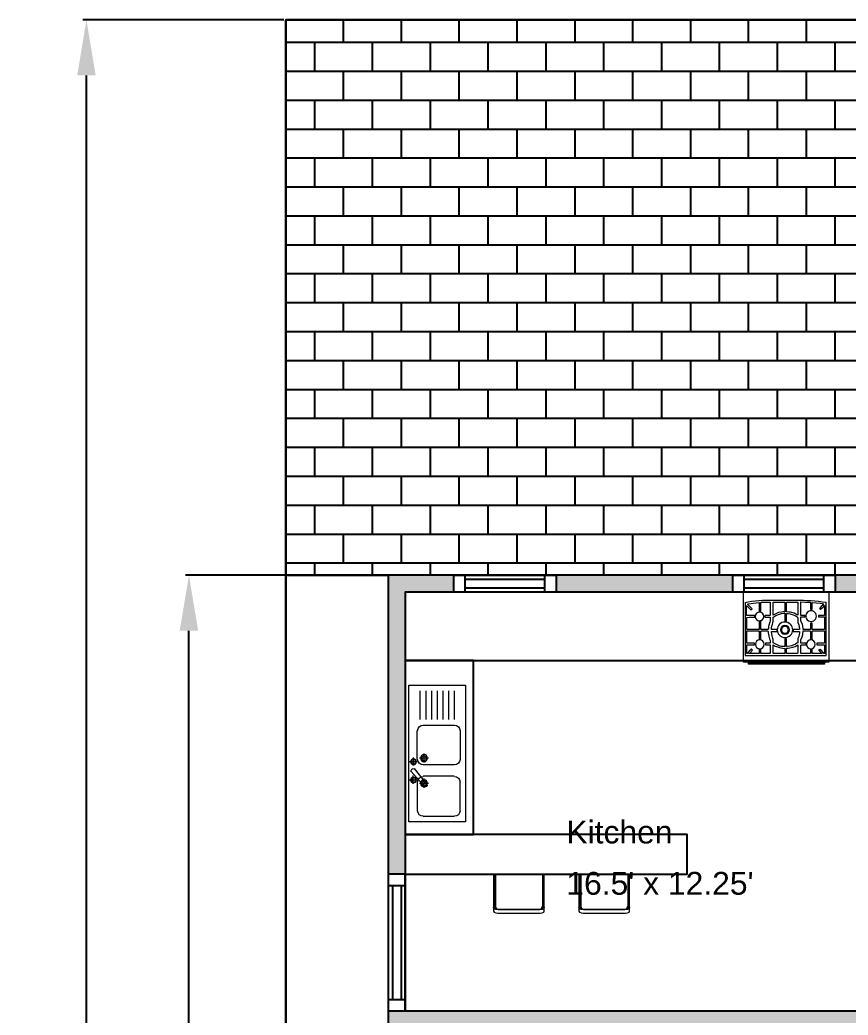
# Model space of a CAD drawing. Header units: feet. Extents: x -93 to 360, y -73 to 780.
# Drawn here: x -93.4 to 197.5, y 430.5 to 780 of the extents above; entities that cross this region are included whole.
import ezdxf

# ---------------------------------------------------------------- set-up
doc = ezdxf.new("R2010")
doc.units = ezdxf.units.FT
for name, color, linetype in [('Building Boundary', 2, 'Continuous'), ('Dimension', 7, 'Continuous'), ('Furniture', 4, 'Continuous'), ('HardScape', 7, 'Continuous'), ('Label', 6, 'Continuous'), ('Plot Boundary', 1, 'Continuous'), ('SoftScape', 7, 'Continuous'), ('Wall', 3, 'Continuous'), ('Wall Hatch', 7, 'Continuous')]:
    doc.layers.add(name, color=color, linetype=linetype)
doc.styles.get("Standard").update_dxf_attribs({"font": 'arial.ttf'})
doc.dimstyles.new('ISO-25', dxfattribs={"dimtxt": 2.5, "dimasz": 2.5, "dimexe": 1.25, "dimexo": 0.625, "dimtad": 1, "dimtxsty": 'Standard', "dimcen": 2.5, "dimadec": 0, "dimazin": 0, "dimtfac": 1, "dimtmove": 0, "dimatfit": 3, "dimfxl": 1, "dimarcsym": 0})

# ---------------------------------------------------------------- blocks, each defined once
blk = doc.blocks.new('*D4')
at = {"layer": 'Defpoints', "color": 0, "transparency": 16777216}
for p in [(-70, 780), (0, 780), (0, 0)]:
    blk.add_point(p, dxfattribs=at)
at = {"layer": 'Dimension', "color": 0, "lineweight": -2, "transparency": 16777216}
for p, q in [((-0.63, 780), (-71.25, 780)), ((-70, 19.5), (-70, 760.5)), ((-0.63, 0), (-71.25, 0))]:
    blk.add_line(p, q, dxfattribs=at)
at = {"layer": 'Dimension', "color": 0, "transparency": 16777216}
for points in [[(-73.25, 760.5), (-66.75, 760.5), (-70, 780)], [(-73.25, 19.5), (-66.75, 19.5), (-70, 0)]]:
    blk.add_solid(points, dxfattribs=at)
at = {"layer": 'Dimension', "color": 0, "transparency": 16777216, "insert": (-80.58, 390), "char_height": 19.5, "attachment_point": 5, "rotation": 90}
blk.add_mtext("65'", dxfattribs=at)
blk = doc.blocks.new('*D6')
at = {"layer": 'Defpoints', "color": 0, "transparency": 16777216}
for p in [(-34, 585), (36, 585), (36, 195)]:
    blk.add_point(p, dxfattribs=at)
at = {"layer": 'Dimension', "color": 0, "lineweight": -2, "transparency": 16777216}
for p, q in [((35.38, 585), (-35.25, 585)), ((-34, 214.5), (-34, 565.5)), ((35.38, 195), (-35.25, 195))]:
    blk.add_line(p, q, dxfattribs=at)
at = {"layer": 'Dimension', "color": 0, "transparency": 16777216}
for points in [[(-37.25, 565.5), (-30.75, 565.5), (-34, 585)], [(-37.25, 214.5), (-30.75, 214.5), (-34, 195)]]:
    blk.add_solid(points, dxfattribs=at)
at = {"layer": 'Dimension', "color": 0, "transparency": 16777216, "insert": (-44.59, 390), "char_height": 19.5, "attachment_point": 5, "rotation": 90}
blk.add_mtext('32\'-6"', dxfattribs=at)
blk = doc.blocks.new('stove')
at = {"lineweight": 0}
for points in [[(0, 24.53), (1.49, 24.53)], [(28.27, 24.53), (29.97, 24.53), (29.97, 24), (0, 24)], [(1.49, 24), (1.49, 24.96)], [(2.88, 24.43), (2.88, 24.53), (2.88, 24.64), (2.99, 24.64), (2.99, 24.75), (2.99, 24.85), (3.09, 24.85), (3.2, 24.85), (3.31, 24.75), (3.73, 24.75), (3.95, 24.85), (3.84, 24.85), (3.52, 24.85), (3.31, 24.85), (3.2, 24.85), (3.09, 24.85), (2.99, 24.85), (3.2, 24.85), (3.09, 24.85)], [(3.2, 24.75), (3.09, 24.75)], [(3.73, 24.85), (3.84, 24.85), (3.95, 24.85), (3.84, 24.85), (3.2, 24.85)], [(3.2, 24.75), (3.2, 24.75)], [(4.05, 24.43), (3.95, 24.64), (3.95, 24.75)], [(4.05, 24.53), (4.05, 24.53)], [(16.85, 24), (16.64, 24.43), (15.47, 24.43), (15.25, 24.43), (15.25, 24.53), (15.36, 24.53), (15.36, 24.64), (15.36, 24.75), (15.36, 24.85), (15.47, 24.85), (15.57, 24.85), (15.68, 24.75), (16.21, 24.75), (16.32, 24.85), (16.21, 24.85), (16, 24.85), (15.68, 24.85), (15.57, 24.85), (15.47, 24.85), (15.57, 24.85), (15.47, 24.85)], [(15.36, 24.43), (15.47, 24.43), (15.57, 24.85), (15.57, 24.43)], [(16.21, 24.85), (16.32, 24.85), (15.57, 24.85)], [(15.68, 24.75), (15.57, 24.75)], [(15.57, 24.75), (15.57, 24.75)], [(16.53, 24.43), (16.43, 24.64), (16.32, 24.75)], [(16.43, 24.53), (16.43, 24.53)], [(17.6, 24), (17.92, 24.53), (18.03, 24.75), (18.03, 24.85), (18.13, 24.85), (18.03, 24.85), (18.13, 24.85), (18.35, 24.85), (18.88, 24.85), (19.09, 24.85), (19.2, 24.85), (19.2, 24.75), (19.31, 24.53), (19.63, 24)], [(17.81, 24.43), (18.03, 24.43), (18.35, 24.43), (18.99, 24.43), (19.31, 24.43), (19.41, 24.43), (19.31, 24.43), (19.2, 24.85), (19.41, 24.43), (19.2, 24.85)], [(18.03, 24.85), (17.81, 24.43), (18.13, 24.85), (17.92, 24.43)], [(18.03, 24.85), (18.03, 24.85)], [(18.13, 24.85), (18.13, 24.85)], [(18.13, 24.75), (18.13, 24.85)], [(18.13, 24.85), (18.13, 24.85)], [(19.09, 24.85), (19.09, 24.75)], [(19.09, 24.85), (19.09, 24.85)], [(19.09, 24.85), (19.09, 24.85)], [(19.2, 24.85), (19.2, 24.85)], [(20.37, 24), (20.59, 24.43), (21.76, 24.43), (21.97, 24.43), (21.97, 24.53), (21.87, 24.64), (21.87, 24.75), (21.87, 24.85), (21.76, 24.85), (21.65, 24.85), (21.76, 24.85), (21.65, 24.85), (21.55, 24.85), (21.12, 24.85), (21.01, 24.85), (20.91, 24.85), (21.01, 24.85), (21.23, 24.85), (21.55, 24.85), (21.65, 24.85), (21.76, 24.85), (21.87, 24.85), (21.76, 24.85)], [(20.91, 24.75), (20.91, 24.64), (20.8, 24.43)], [(20.8, 24.64), (20.8, 24.53)], [(21.65, 24.85), (21.55, 24.75), (21.33, 24.75), (20.91, 24.75), (21.01, 24.85)], [(21.76, 24.75), (21.65, 24.75)], [(21.65, 24.75), (21.65, 24.75)], [(24.11, 24.85), (24, 24.85), (24.21, 24.85), (24, 24.85), (23.89, 24.43), (24, 24.85), (24, 24.43), (24.32, 24.43), (24.96, 24.43), (25.07, 24)], [(24, 24.85), (24, 24.85)], [(24.21, 24.43), (24.32, 24.85), (24.32, 24.43), (24.32, 24.85)], [(24.21, 24.85), (24.21, 24.85)], [(26.45, 24.85), (26.45, 24.75), (26.35, 24.75), (26.35, 24.64), (26.35, 24.53), (26.24, 24.43), (26.45, 24.43), (26.67, 24.85), (26.56, 24.43)], [(27.31, 24.85), (27.09, 24.85), (26.56, 24.85)], [(26.56, 24.75), (26.56, 24.75)], [(26.67, 24.75), (26.67, 24.75)], [(27.2, 24.85), (27.31, 24.85), (27.41, 24.85)], [(27.31, 24.75), (27.31, 24.75)], [(27.52, 24.43), (27.41, 24.64), (27.41, 24.75)], [(27.52, 24.53), (27.41, 24.53)], [(28.27, 24.96), (28.27, 24)], [(29.44, 3.63), (29.44, 22.19), (0.96, 22.19), (0.96, 3.52)], [(2.45, 24), (2.67, 24.43), (2.77, 24.43), (3.09, 24.43), (4.27, 24.43), (4.48, 24)], [(15.25, 24.43), (15.04, 24.43), (14.93, 24)], [(22.08, 24.43), (22.19, 24.43), (22.4, 24)], [(24, 24.43), (23.36, 24.43), (23.15, 24)], [(24, 24.43), (24, 24.43)], [(24.32, 24.43), (24.32, 24.43)], [(26.24, 24.43), (26.13, 24.43), (25.92, 24)], [(26.45, 24.43), (26.45, 24.43)], [(26.45, 24.43), (27.63, 24.43), (27.84, 24)], [(11.41, 2.88), (19.52, 2.88)]]:
    blk.add_lwpolyline(points, dxfattribs=at)
for points in [[(29.97, 0), (0, 0), (0, 24.53), (29.97, 24.53)], [(28.27, 25.28), (28.27, 25.07), (1.49, 25.07), (1.49, 25.28)], [(28.27, 25.07), (1.49, 25.07), (1.49, 24.96), (28.27, 24.96)], [(3.09, 24.43), (3.2, 24.85), (2.99, 24.43)], [(21.87, 24.43), (21.76, 24.43), (21.65, 24.85)], [(24.21, 24.85), (24.11, 24.85), (24, 24.85), (24.21, 24.85), (24.32, 24.85)], [(26.45, 24.85), (26.56, 24.85), (26.67, 24.75), (27.2, 24.75), (27.31, 24.85), (27.2, 24.85), (26.99, 24.85), (26.77, 24.85), (26.56, 24.85), (26.45, 24.85), (26.56, 24.85)], [(1.49, 13.55), (1.49, 16.85), (1.49, 17.6), (1.49, 17.81), (1.6, 17.92), (1.92, 17.92), (2.88, 17.92), (3.95, 17.92), (4.16, 17.92), (4.27, 17.92), (4.27, 18.03), (4.27, 18.45), (2.13, 18.45), (1.6, 18.45), (1.49, 18.45), (1.49, 18.67), (1.49, 18.99), (1.49, 20.05), (1.49, 21.23), (1.49, 21.55), (1.71, 21.44), (2.03, 21.12), (2.56, 20.48), (2.88, 20.16), (3.09, 20.05), (3.2, 19.95), (3.52, 20.27), (3.63, 20.27), (3.41, 20.48), (2.88, 21.01), (2.45, 21.44), (2.35, 21.55), (2.67, 21.55), (3.41, 21.55), (4.69, 21.55), (5.33, 21.55), (5.65, 21.55), (5.87, 21.55), (5.87, 20.37), (5.87, 20.05), (5.97, 20.05), (6.19, 20.05), (6.4, 20.05), (6.4, 20.27), (6.4, 20.48), (6.4, 21.12), (6.4, 21.44), (6.4, 21.55), (6.51, 21.55), (6.72, 21.55), (9.17, 21.55), (9.81, 21.55), (9.81, 21.44), (9.81, 21.23), (9.81, 21.01), (9.81, 20.48), (9.81, 19.31), (9.81, 18.77), (9.81, 18.56), (9.6, 18.45), (8.32, 18.45), (8, 18.45), (8, 18.35), (8, 18.13), (8, 17.92), (8.64, 17.92), (9.28, 17.92), (9.6, 17.92), (9.81, 17.92), (9.81, 17.71), (9.81, 16.75), (9.81, 16.64), (9.39, 15.68), (9.17, 14.83), (9.07, 13.55), (8.75, 13.55), (7.79, 13.55), (6.83, 13.55), (6.61, 13.55), (6.51, 13.55), (6.4, 13.76), (6.4, 14.29), (6.4, 16.43), (5.97, 16.43), (5.87, 16.43), (5.87, 16.11), (5.87, 15.04), (5.87, 13.97), (5.87, 13.65), (5.87, 13.55), (5.65, 13.55), (4.8, 13.55)], [(14.83, 21.55), (14.83, 20.05), (14.83, 19.63), (14.72, 19.63), (14.29, 19.63), (13.65, 19.52), (12.69, 19.31), (11.84, 18.99), (11.2, 18.67), (10.99, 18.56), (10.88, 18.45), (10.88, 18.56), (10.88, 19.73), (10.88, 21.01), (10.99, 21.55), (11.73, 21.55)], [(19.52, 18.45), (18.88, 18.88), (18.35, 19.09), (17.39, 19.41), (16.85, 19.52), (16.21, 19.63), (15.47, 19.73), (15.47, 20.16), (15.47, 20.91), (15.47, 21.55), (17.17, 21.55), (18.77, 21.55), (19.52, 21.55), (19.52, 20.91)], [(24.53, 16.43), (24, 16.43), (23.89, 16.43), (23.89, 16.32), (23.89, 16.11), (23.89, 15.04), (23.89, 13.97), (23.89, 13.65), (23.68, 13.55), (23.25, 13.55), (22.29, 13.55), (21.87, 13.55), (21.55, 13.55), (21.44, 13.55), (21.33, 13.76), (21.33, 14.19), (21.23, 14.83), (21.12, 15.36), (20.8, 16.32), (20.59, 16.85), (20.59, 16.96), (20.59, 17.17), (20.59, 17.49), (20.59, 17.92), (21.23, 17.92), (21.87, 17.92), (22.29, 17.92), (22.29, 18.03), (22.29, 18.45), (22.19, 18.45), (21.87, 18.45), (21.12, 18.45), (20.8, 18.45), (20.69, 18.45), (20.59, 18.45), (20.59, 18.56), (20.59, 19.63), (20.59, 20.8), (20.59, 21.33), (20.59, 21.44), (20.59, 21.55), (20.91, 21.55), (21.55, 21.55), (22.83, 21.55), (23.47, 21.55), (23.79, 21.55), (23.89, 21.55), (23.89, 20.91), (23.89, 20.37), (23.89, 20.05), (24, 20.05), (24.43, 20.05), (24.53, 20.05), (24.53, 20.16), (24.53, 20.48), (24.53, 21.12), (24.53, 21.44), (24.53, 21.55), (24.75, 21.55), (26.03, 21.55), (27.41, 21.55), (28.05, 21.55), (27.73, 21.33), (26.77, 20.37), (26.77, 20.27), (26.88, 20.16), (27.09, 20.05), (27.09, 19.95), (27.2, 19.95), (27.31, 20.05), (27.95, 20.69), (28.59, 21.33), (28.69, 21.44), (28.8, 21.55), (28.8, 20.91), (28.8, 18.56), (28.8, 18.45), (28.69, 18.45), (28.37, 18.45), (27.95, 18.45), (26.88, 18.45), (26.35, 18.45), (26.13, 18.45), (26.13, 18.24), (26.13, 18.03), (26.13, 17.92), (26.24, 17.92), (26.67, 17.92), (28.8, 17.92), (28.8, 17.71), (28.8, 17.6), (28.8, 17.17), (28.8, 16.32), (28.8, 14.72), (28.8, 13.87), (28.8, 13.76), (28.8, 13.65), (28.8, 13.55), (28.37, 13.55), (26.67, 13.55), (25.07, 13.55), (24.64, 13.55), (24.53, 13.65), (24.53, 13.76), (24.53, 14.29)], [(15.47, 10.24), (15.15, 10.24), (14.93, 10.24), (14.83, 10.13), (14.83, 10.03), (14.83, 8.53), (14.83, 7.79), (14.83, 7.57), (14.83, 7.47), (14.29, 7.47), (13.55, 7.57), (12.91, 7.79), (11.63, 8.32), (10.99, 8.75), (10.88, 8.85), (10.88, 8.96), (10.88, 9.17), (10.88, 9.6), (10.88, 10.03), (10.88, 10.24), (10.88, 10.35), (10.88, 10.56), (10.56, 11.41), (10.35, 12.69), (10.35, 12.91), (10.35, 13.01), (10.45, 13.01), (10.77, 13.01), (11.31, 13.01), (12.48, 13.01), (12.48, 13.33), (12.48, 13.55), (12.48, 13.65), (12.48, 13.76), (12.37, 13.76), (11.2, 13.76), (10.56, 13.76), (10.45, 13.76), (10.35, 13.76), (10.35, 14.19), (10.45, 14.83), (10.56, 15.47), (10.77, 16), (10.88, 16.21), (10.88, 16.32), (10.88, 17.07), (10.88, 17.49), (10.88, 17.71), (11.2, 17.81), (11.73, 18.24), (13.12, 18.77), (13.76, 18.88), (14.61, 19.09), (14.83, 19.09), (14.83, 18.99), (14.83, 18.88), (14.83, 18.56), (14.83, 17.81), (14.83, 16.32), (15.15, 16.32), (15.36, 16.32), (15.47, 16.32), (15.47, 16.53), (15.47, 18.03), (15.47, 18.77), (15.47, 18.99), (15.47, 19.09), (16, 19.09), (16.75, 18.99), (17.49, 18.77), (18.88, 18.13), (19.52, 17.71), (19.52, 17.6), (19.52, 17.39), (19.52, 16.96), (19.52, 16.64), (19.52, 16.43), (19.52, 16.32), (19.63, 16.32), (19.63, 16.21), (19.95, 15.25), (20.16, 13.97), (20.16, 13.76), (20.05, 13.76), (19.73, 13.76), (19.2, 13.76), (18.13, 13.76), (18.13, 13.33), (18.13, 13.12), (18.13, 13.01), (18.24, 13.01), (19.31, 13.01), (19.95, 13.01), (20.05, 13.01), (20.16, 13.01), (20.16, 12.91), (20.16, 12.48), (20.05, 11.84), (19.84, 11.2), (19.73, 10.77), (19.63, 10.45), (19.52, 10.35), (19.52, 9.49), (19.52, 9.07), (19.52, 8.85), (19.52, 8.75), (19.31, 8.64), (18.67, 8.21), (17.28, 7.68), (16.64, 7.47), (15.68, 7.36), (15.47, 7.36), (15.47, 7.47), (15.47, 7.89), (15.47, 8.64)], [(5.87, 3.63), (3.09, 3.84), (2.35, 3.95), (2.03, 4.05), (1.81, 4.05), (1.71, 4.05), (1.81, 4.05), (1.92, 4.16), (2.13, 4.48), (2.67, 5.01), (3.2, 5.55), (3.31, 5.65), (3.2, 5.65), (3.2, 5.76), (2.88, 5.97), (2.77, 5.87), (2.56, 5.65), (2.03, 5.23), (1.6, 4.8), (1.49, 4.69), (1.49, 5.01), (1.49, 5.55), (1.49, 7.79), (1.49, 8.11), (1.71, 8.11), (2.03, 8.11), (2.77, 8.11), (3.52, 8.11), (3.63, 8.11), (3.63, 8.21), (3.63, 8.64), (3.52, 8.64), (3.09, 8.64), (2.45, 8.64), (1.71, 8.64), (1.49, 8.64), (1.49, 8.96), (1.49, 9.71), (1.49, 12.59), (1.49, 13.01), (1.81, 13.01), (2.56, 13.01), (3.95, 13.01), (5.44, 13.01), (5.76, 13.01), (5.87, 12.91), (5.87, 12.48), (5.87, 11.09), (5.87, 10.88), (5.97, 10.88), (6.19, 10.88), (6.4, 10.88), (6.4, 10.99), (6.4, 11.31), (6.4, 12.8), (6.4, 13.01), (6.51, 13.01), (6.61, 13.01), (7.04, 13.01), (7.89, 13.01), (8.75, 13.01), (8.96, 13.01), (9.07, 13.01), (9.07, 12.8), (9.17, 11.73), (9.39, 10.99), (9.81, 10.13), (9.81, 10.03), (9.81, 9.07), (9.81, 8.75), (9.81, 8.64), (9.71, 8.64), (9.28, 8.64), (8.75, 8.64), (8.53, 8.64), (8.43, 8.64), (8.43, 8.21), (8.43, 8.11), (8.53, 8.11), (8.96, 8.11), (9.39, 8.11), (9.71, 8.11), (9.81, 8.11), (9.81, 8), (9.81, 7.79), (9.81, 4.69), (9.81, 3.95), (9.81, 3.52), (9.81, 3.41), (8.43, 3.52), (7.04, 3.52), (6.61, 3.52), (6.51, 3.63), (6.4, 3.63), (6.4, 4.37), (6.4, 5.97), (6.08, 5.97), (5.87, 5.97), (5.87, 5.23)], [(28.8, 13.01), (28.8, 10.24), (28.8, 8.85), (27.95, 8.75), (26.03, 8.75), (26.03, 8.43), (26.03, 8.21), (26.99, 8.21), (28.91, 8.21), (28.91, 5.87), (28.91, 4.69), (28.37, 5.23), (27.41, 6.19), (27.09, 5.97), (26.99, 5.76), (27.52, 5.23), (28.59, 4.16), (28.27, 4.05), (27.31, 3.95), (25.49, 3.73), (24.53, 3.63), (24.53, 3.84), (24.53, 4.27), (24.53, 5.33), (24.53, 6.4), (24.53, 6.61), (24.43, 6.72), (24.32, 6.72), (24, 6.72), (23.89, 6.72), (23.89, 6.61), (23.89, 6.51), (23.89, 5.97), (23.89, 4.91), (23.89, 3.95), (23.89, 3.63), (23.68, 3.52), (23.25, 3.52), (21.33, 3.52), (20.91, 3.52), (20.69, 3.52), (20.59, 3.52), (20.59, 3.63), (20.59, 3.84), (20.59, 4.16), (20.59, 7.36), (20.59, 8.11), (20.59, 8.21), (20.69, 8.21), (20.8, 8.21), (21.44, 8.21), (22.08, 8.21), (22.4, 8.21), (22.51, 8.32), (22.51, 8.64), (22.51, 8.75), (22.19, 8.75), (21.55, 8.75), (20.91, 8.75), (20.59, 8.75), (20.59, 8.96), (20.59, 9.92), (20.59, 10.13), (20.59, 10.24), (20.69, 10.45), (21.01, 11.2), (21.23, 12.05), (21.23, 12.59), (21.33, 12.91), (21.33, 13.01), (22.19, 13.01), (23.89, 13.01), (23.89, 11.09), (23.89, 10.03), (24.11, 10.03), (24.53, 10.13), (24.53, 12.05), (24.53, 13.01), (25.92, 13.01)], [(10.88, 8), (11.63, 7.68), (12.16, 7.36), (13.01, 7.15), (13.44, 7.04), (14.08, 6.93), (14.83, 6.83), (14.83, 6.08), (14.83, 4.8), (14.83, 4.16), (14.83, 3.84), (14.83, 3.63), (14.83, 3.52), (13.23, 3.52), (11.63, 3.52), (10.88, 3.52), (10.88, 4.48)], [(15.47, 3.52), (15.47, 6.08), (15.47, 6.83), (15.57, 6.83), (16, 6.83), (16.64, 6.93), (17.71, 7.15), (18.67, 7.57), (19.31, 7.89), (19.52, 8), (19.52, 6.19), (19.52, 4.37), (19.52, 3.52), (18.67, 3.52)]]:
    blk.add_lwpolyline(points, close=True, dxfattribs=at)
for points in [[(4.8, 18.29, 0.999994), (7.89, 18.29, 0.999994)], [(25.81, 18.29, 0.999994), (22.72, 18.29, 0.999994)], [(12.69, 13.17, 0.999999), (18.13, 13.17, 0.999999)], [(16.96, 13.17, 0.999994), (13.87, 13.17, 0.999994)], [(14.19, 13.17, 1.000005), (16.64, 13.17, 1.000005)], [(4.37, 8.37, 1.000004), (8.11, 8.37, 1.000004)], [(25.92, 8.48, 0.999994), (22.83, 8.48, 0.999994)]]:
    blk.add_lwpolyline(points, format="xyb", close=True, dxfattribs=at)
for centre, radius, start, end in [((10.93, 71.73), 68.85, 261.6833, 270.4614), ((21.17, 47.95), 45.07, 267.9784, 280.6787)]:
    blk.add_arc(centre, radius, start, end, dxfattribs=at)
blk = doc.blocks.new('gas1.3')
at = {"rotation": 180}
blk.add_blockref('stove', (29.97, 0), dxfattribs=at)
blk = doc.blocks.new('basin')
at = {"lineweight": 0}
blk.add_lwpolyline([(19.95, 48), (0, 48), (0, 0), (19.95, 0)], close=True, dxfattribs=at)
for points in [[(5.01, 46.08), (16, 46.08)], [(2.99, 34.03), (2.99, 44.05)], [(18.03, 44.05), (18.03, 34.03)], [(0.85, 30.29), (5.44, 35.52)], [(5.33, 32.85), (5.33, 36.05)], [(0.21, 33.28), (2.99, 33.28)], [(1.6, 34.67), (1.6, 31.79)], [(6.4, 34.77), (2.03, 29.33)], [(3.73, 34.45), (6.93, 34.45)], [(16, 32), (5.01, 32)], [(1.6, 25.39), (1.6, 28.27)], [(16, 28.05), (5.01, 28.05)], [(0.21, 26.88), (2.99, 26.88)], [(2.99, 26.03), (2.99, 16)], [(3.73, 25.6), (6.93, 25.6)], [(5.33, 24), (5.33, 27.2)], [(18.03, 16), (18.03, 26.03)], [(5.01, 14.08), (16, 14.08)], [(3.95, 2.03), (3.95, 12.05)], [(5.97, 2.03), (5.97, 12.05)], [(8, 2.03), (8, 12.05)], [(10.03, 2.03), (10.03, 12.05)], [(11.95, 2.03), (11.95, 12.05)], [(13.97, 2.03), (13.97, 12.05)], [(16, 2.03), (16, 12.05)]]:
    blk.add_lwpolyline(points, dxfattribs=at)
for centre, radius in [((5.39, 34.51), 1.23), ((5.39, 34.51), 0.8), ((1.65, 33.33), 1.01), ((1.65, 33.33), 0.8), ((1.65, 26.93), 1.01), ((1.65, 26.93), 0.8), ((5.39, 25.65), 1.23), ((5.39, 25.65), 0.8)]:
    blk.add_circle(centre, radius, dxfattribs=at)
for centre, radius, start, end in [((5.07, 44.11), 1.97, 90, 180), ((16.05, 44.11), 1.97, 360, 90), ((5.92, 35.15), 0.587, 326.0687, 133.9342), ((5.07, 34.08), 1.97, 180, 270), ((16.05, 34.08), 1.97, 270, 0), ((1.65, 30.13), 0.8, 159.3348, 300.6683), ((5.07, 26.08), 1.97, 90, 180), ((16.05, 26.08), 1.97, 360, 90), ((5.07, 16.05), 1.97, 180, 270), ((16.05, 16.05), 1.97, 270, 0)]:
    blk.add_arc(centre, radius, start, end, dxfattribs=at)
blk = doc.blocks.new('kitbasin1.3')
at = {"xscale": -1, "rotation": 180}
blk.add_blockref('basin', (1.21, 49.41), dxfattribs=at)
blk = doc.blocks.new('Chair')
at = {"lineweight": 0}
for points in [[(17.28, 0), (17.28, 0.53), (17.28, 3.41), (17.28, 8.53), (17.28, 11.31), (17.28, 11.52), (17.17, 12.05), (16.75, 12.27), (16.11, 12.37), (15.36, 12.37), (2.35, 12.37), (15.36, 12.37), (16.21, 12.37), (16.96, 12.37), (17.28, 12.27), (17.49, 12.16), (17.71, 11.63), (17.71, 13.01), (17.49, 13.33), (16.96, 13.55), (16.21, 13.65), (15.36, 13.65), (2.35, 13.65), (1.39, 13.65), (0.64, 13.55), (0.11, 13.33), (0, 13.01), (0, 11.63), (0, 11.31), (0, 8.53), (0, 3.41), (0, 0.53), (0, 0)], [(0, 11.63), (0.11, 12.16), (0.32, 12.27), (0.64, 12.37), (1.39, 12.37), (2.35, 12.37), (1.6, 12.37), (0.96, 12.27), (0.53, 12.05), (0.32, 11.52), (0.32, 11.31), (0.32, 8.53), (0.32, 3.41), (0.32, 0.53), (0.32, 0)], [(17.07, 12.16), (17.07, 11.2), (16.96, 11.84), (16.75, 12.05), (16.43, 12.16), (15.79, 12.37), (14.93, 12.37), (2.77, 12.37), (1.92, 12.37), (1.17, 12.16), (0.85, 12.05), (0.75, 11.84), (0.53, 11.2)], [(0.53, 0), (0.53, 0.53), (0.53, 3.41), (0.53, 8.53), (0.53, 10.99), (0.53, 11.2), (0.53, 12.16)], [(15.36, 13.65), (2.35, 13.65)], [(17.07, 0), (17.07, 0.53), (17.07, 3.41), (17.07, 8.53), (17.07, 10.99), (17.07, 11.2)], [(17.71, 0), (17.71, 0.53), (17.71, 3.41), (17.71, 8.53), (17.71, 11.31), (17.71, 11.63)], [(0.53, 0.64), (0.32, 0.64)], [(17.07, 0.64), (17.28, 0.64)]]:
    blk.add_lwpolyline(points, dxfattribs=at)
blk = doc.blocks.new('kitchair1.3')
at = {"rotation": 180}
blk.add_blockref('Chair', (18.72, 0), dxfattribs=at)
blk = doc.blocks.new('VerticalWindow')
blk.add_lwpolyline([(0, 0), (6, 0), (6, 48), (0, 48)], close=True)
for points in [[(6, 44), (0, 44)], [(1.5, 4), (1.5, 44)], [(4.5, 4), (4.5, 44)], [(6, 4), (0, 4)]]:
    blk.add_lwpolyline(points)
blk = doc.blocks.new('vwindow1.3')
at = {"rotation": 180}
blk.add_blockref('VerticalWindow', (6, 24), dxfattribs=at)
blk = doc.blocks.new('Window')
blk.add_lwpolyline([(0, 6.012288), (36, 6.012288), (36, 0), (0, 0)], close=True)
for points in [[(4.022928, 6.012288), (4.022928, 0)], [(4.022928, 4.509216), (32, 4.509216)], [(32, 6.012288), (32, 0)], [(4.022928, 1.503072), (32, 1.503072)]]:
    blk.add_lwpolyline(points)
blk = doc.blocks.new('hwindow1.3')
at = {"rotation": 180}
blk.add_blockref('Window', (36, 0), dxfattribs=at)

msp = doc.modelspace()

# ---------------------------------------------------------------- hatches: boundary and pattern name
at = {"layer": 'HardScape'}
h = msp.add_hatch(dxfattribs=at)
h.set_pattern_fill('AR-B816', color=256, scale=0.05)
h.paths.add_polyline_path([(0, 780), (360, 780), (360, 585), (0, 585)])
at = {"layer": 'Wall Hatch'}
h = msp.add_hatch(color=256, dxfattribs=at)
h.dxf.hatch_style = 1
h.paths.add_polyline_path([(193, 578.988), (157, 578.988), (157, 585), (193, 585)], flags=16)
edge = h.paths.add_edge_path(flags=16)
edge.add_line((188.977, 578.988), (188.977, 585))
edge = h.paths.add_edge_path(flags=16)
edge.add_line((161, 578.988), (161, 585))
edge = h.paths.add_edge_path(flags=0)
edge.add_line((188.977, 580.491), (161, 580.491))
edge = h.paths.add_edge_path(flags=0)
edge.add_line((188.977, 583.497), (161, 583.497))
h.paths.add_polyline_path([(95, 578.988), (59, 578.988), (59, 585), (95, 585)], flags=16)
edge = h.paths.add_edge_path(flags=16)
edge.add_line((90.977, 578.988), (90.977, 585))
edge = h.paths.add_edge_path(flags=16)
edge.add_line((63, 578.988), (63, 585))
edge = h.paths.add_edge_path(flags=0)
edge.add_line((90.977, 580.491), (63, 580.491))
edge = h.paths.add_edge_path(flags=0)
edge.add_line((90.977, 583.497), (63, 583.497))
h.paths.add_polyline_path([(42, 480), (36, 480), (36, 432), (42, 432)])
edge = h.paths.add_edge_path(flags=17)
edge.add_line((36, 476), (42, 476))
edge = h.paths.add_edge_path(flags=17)
edge.add_line((36, 436), (42, 436))
edge = h.paths.add_edge_path(flags=16)
edge.add_line((40.5, 476), (40.5, 436))
edge = h.paths.add_edge_path(flags=16)
edge.add_line((37.5, 476), (37.5, 436))
h.paths.add_polyline_path([(42, 432), (240, 432), (240, 579), (42, 579)], flags=16)
h.paths.add_polyline_path([(42, 354), (240, 354), (240, 426), (42, 426)], flags=16)
h.paths.add_polyline_path([(315.922, 470.52), (318, 470.52), (318, 476.52), (315.922, 476.52)], flags=16)
h.paths.add_polyline_path([(314.552, 437.484), (315.922, 437.484), (315.922, 473.249), (314.552, 473.249)], flags=16)
h.paths.add_polyline_path([(277.992, 470.52), (279.981, 470.52), (279.981, 476.52), (277.992, 476.52)], flags=16)
edge = h.paths.add_edge_path(flags=16)
edge.add_arc((315.414, 472.829), 35.433, 179.39586, 268.06083)
edge.add_arc((315.414, 472.829), 35.433, 179.39586, 268.06083, ccw=False)
h.paths.add_polyline_path([(277.992, 476.52), (318, 476.52), (318, 470.52), (277.992, 470.52)], flags=16)
h.paths.add_polyline_path([(246, 476.52), (318, 476.52), (318, 579), (246, 579)], flags=16)
h.paths.add_polyline_path([(324, 420), (318, 420), (318, 372), (324, 372)], flags=17)
edge = h.paths.add_edge_path(flags=16)
edge.add_line((318, 416), (324, 416))
edge = h.paths.add_edge_path(flags=16)
edge.add_line((318, 376), (324, 376))
edge = h.paths.add_edge_path(flags=16)
edge.add_line((322.5, 416), (322.5, 376))
edge = h.paths.add_edge_path(flags=16)
edge.add_line((319.5, 416), (319.5, 376))
h.paths.add_polyline_path([(246, 309.48), (318, 309.48), (318, 470.52), (246, 470.52)], flags=16)
h.paths.add_polyline_path([(246, 203.078), (246, 201), (240, 201), (240, 203.078)], flags=0)
h.paths.add_polyline_path([(275.271, 204.448), (275.271, 203.078), (243.271, 203.078), (243.271, 204.448)], flags=16)
h.paths.add_polyline_path([(246, 238.438), (246, 236.448), (240, 236.448), (240, 238.438)], flags=0)
edge = h.paths.add_edge_path(flags=16)
edge.add_arc((241.436, 202.616), 33.885, 3.09985, 86.81722, ccw=False)
edge.add_arc((241.436, 202.616), 33.885, 3.09985, 86.81722)
h.paths.add_polyline_path([(240, 238.438), (240, 201), (246, 201), (246, 238.438)], flags=16)
h.paths.add_polyline_path([(324, 282.24), (318, 282.24), (318, 234.24), (324, 234.24)], flags=17)
edge = h.paths.add_edge_path(flags=16)
edge.add_line((318, 278.24), (324, 278.24))
edge = h.paths.add_edge_path(flags=16)
edge.add_line((318, 238.24), (324, 238.24))
edge = h.paths.add_edge_path(flags=16)
edge.add_line((322.5, 278.24), (322.5, 238.24))
edge = h.paths.add_edge_path(flags=16)
edge.add_line((319.5, 278.24), (319.5, 238.24))
h.paths.add_polyline_path([(246, 201), (318, 201), (318, 303.48), (246, 303.48)], flags=16)
h.paths.add_polyline_path([(42, 348), (36, 348), (36, 300), (42, 300)])
edge = h.paths.add_edge_path(flags=17)
edge.add_line((36, 344), (42, 344))
edge = h.paths.add_edge_path(flags=17)
edge.add_line((36, 304), (42, 304))
edge = h.paths.add_edge_path(flags=16)
edge.add_line((40.5, 344), (40.5, 304))
edge = h.paths.add_edge_path(flags=16)
edge.add_line((37.5, 344), (37.5, 304))
h.paths.add_polyline_path([(42, 201), (240, 201), (240, 348), (42, 348)], flags=16)
h.paths.add_polyline_path([(36, 195), (324, 195), (324, 585), (36, 585)])

# ---------------------------------------------------------------- linework, layer by layer
at = {"layer": 'Building Boundary'}
msp.add_lwpolyline([(36, 195), (324, 195), (324, 585), (36, 585)], close=True, dxfattribs=at)
at = {"layer": 'Furniture'}
for points in [[(42, 555), (240, 555), (240, 579), (42, 579)], [(42, 494), (66, 494), (66, 555), (42, 555)], [(42, 480), (141, 480), (141, 494), (42, 494)]]:
    msp.add_lwpolyline(points, close=True, dxfattribs=at)
at = {"layer": 'HardScape'}
msp.add_lwpolyline([(0, 780), (360, 780), (360, 585), (0, 585)], close=True, dxfattribs=at)
at = {"layer": 'Plot Boundary'}
msp.add_lwpolyline([(0, 0), (360, 0), (360, 780), (0, 780)], close=True, dxfattribs=at)
at = {"layer": 'SoftScape'}
msp.add_lwpolyline([(0, 585), (36, 585), (36, 195), (324, 195), (360, 195), (360, 0), (0, 0)], close=True, dxfattribs=at)
at = {"layer": 'Wall'}
msp.add_lwpolyline([(42, 432), (240, 432), (240, 579), (42, 579)], close=True, dxfattribs=at)

# ---------------------------------------------------------------- block references
at = {"layer": 'Furniture'}
for name, p in [('gas1.3', (160.8, 579)), ('kitbasin1.3', (42, 497)), ('kitchair1.3', (72, 480)), ('kitchair1.3', (102, 480))]:
    msp.add_blockref(name, p, dxfattribs=at)
at = {"layer": 'Wall'}
for name, p in [('hwindow1.3', (59, 585)), ('hwindow1.3', (157, 585)), ('vwindow1.3', (36, 456))]:
    msp.add_blockref(name, p, dxfattribs=at)

# ---------------------------------------------------------------- texts
at = {"layer": 'Label'}
for s, p in [('Kitchen', (98.571, 490.8)), ("16.5' x 12.25'", (98.57, 472.8))]:
    msp.add_text(s, height=8, dxfattribs=at).set_placement(p)

# ---------------------------------------------------------------- dimensions: what is measured, and where the dimension line sits
at = {"layer": 'Dimension'}
for base, p1, p2, picture, middle in [((-70, 780), (0, 0), (0, 780), '*D4', (-80.581, 390)), ((-34, 585), (36, 195), (36, 585), '*D6', (-44.588, 390))]:
    dim = msp.add_linear_dim(base=base, p1=p1, p2=p2, angle=90, dimstyle='ISO-25', override={"dimtxt": 19.5, "dimasz": 19.5, "dimlunit": 4}, dxfattribs=at)
    dim.commit()
    dim.dimension.update_dxf_attribs({"geometry": picture, "text_midpoint": middle})

doc.saveas('drawing.dxf')
